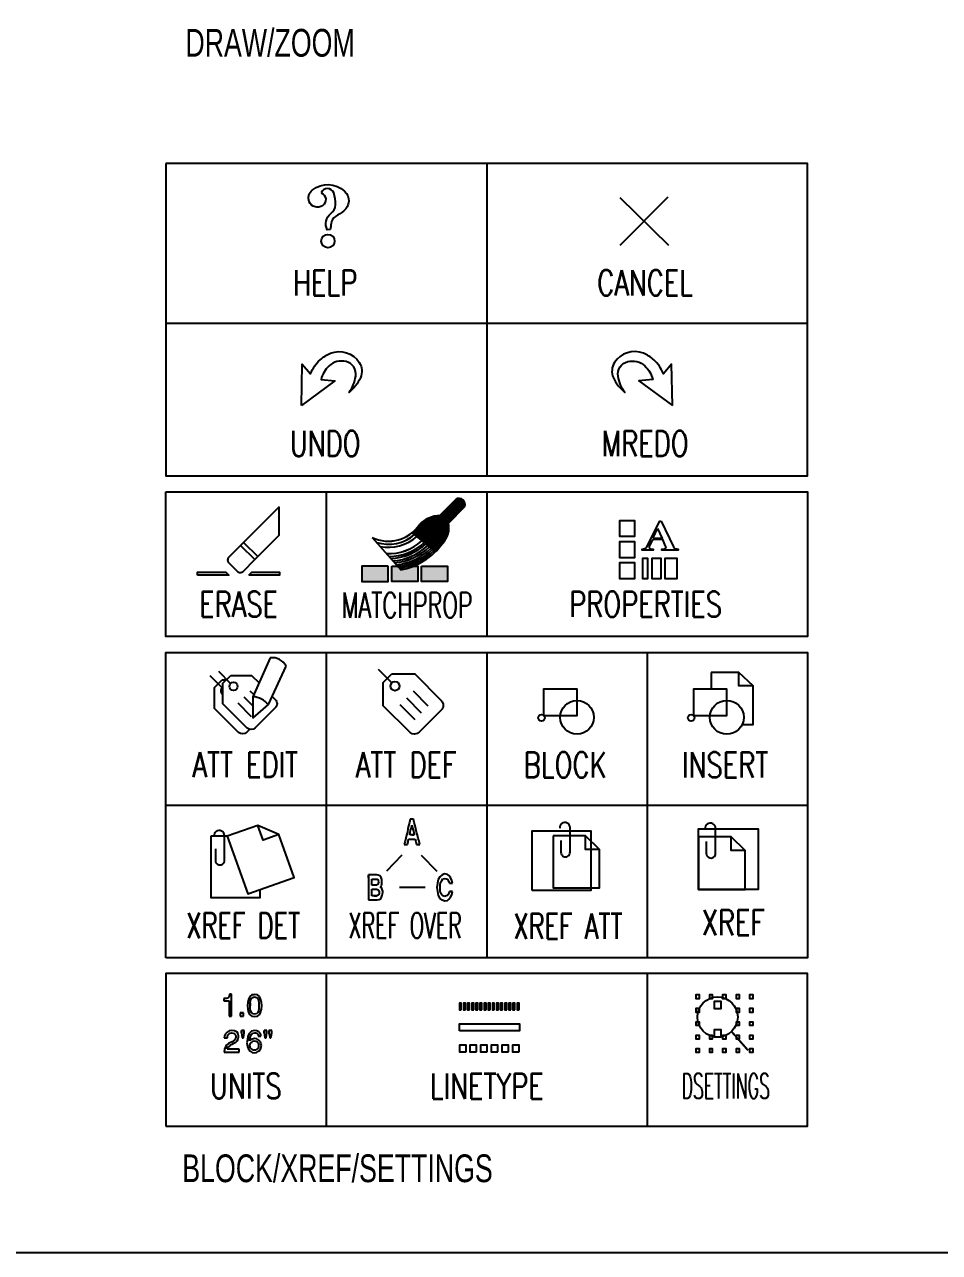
# Model space of a CAD drawing. Header units: inches. Extents: x -0.4 to 10.7, y -10.6 to 1.5.
# Drawn here: x 2.188 to 4.48, y -10.606 to -7.531 of the extents above; entities that cross this region are included whole.
import ezdxf
from ezdxf.enums import TextEntityAlignment as Align

# ---------------------------------------------------------------- set-up
doc = ezdxf.new("R2010")
doc.units = ezdxf.units.IN
doc.header["$MEASUREMENT"] = 0
doc.linetypes.add('DASHED', pattern=[0.75, 0.5, -0.25])
for name, color, linetype in [('BORDERS', 252, 'CONTINUOUS'), ('ICONS', 7, 'CONTINUOUS'), ('Text English', 7, 'CONTINUOUS')]:
    doc.layers.add(name, color=color, linetype=linetype)
doc.styles.add('Roman Simplex', font='simplex.shx', dxfattribs={"width": 0.75, "height": 0.0625})
doc.styles.add('ROMANS', font='simplex.shx', dxfattribs={"width": 0.75, "height": 0.0634})
doc.styles.add('SANSSERIFBOLD', font='sanss___.ttf', dxfattribs={"width": 0.69, "height": 0.056883})

# ---------------------------------------------------------------- blocks, each defined once
blk = doc.blocks.new('MATCHPROP')
at = {"layer": 'ICONS'}
h = blk.add_hatch(dxfattribs=at)
h.set_pattern_fill('ANSI31', color=2, scale=0.03125, style=0)
h.set_pattern_definition([(45, (-0.2098066, 0.0040307), (-0.0027621359, 0.0027621359), [])])
h.paths.add_polyline_path([(7.8707, 1.6812), (7.9284, 1.6339, 0.253299), (7.9434, 1.685), (7.9834, 1.7255, 0.762122), (7.9618, 1.7439), (7.9218, 1.7034, 0.19947)])
h = blk.add_hatch(dxfattribs=at)
h.set_pattern_fill('ANSI31', color=1, scale=0.03125, angle=90, style=0)
h.set_pattern_definition([(135, (-0.2098066, 0.0040307), (-0.0027621359, -0.0027621359), [])])
h.paths.add_polyline_path([(7.9104, 1.6131, 0.040471), (7.9284, 1.6339), (7.8707, 1.6812, -0.073661), (7.8522, 1.6608)])
at = {"layer": 'ICONS', "color": 7}
for p, q in [((7.9218, 1.7034), (7.9618, 1.7439)), ((7.9434, 1.685), (7.9834, 1.7255))]:
    blk.add_line(p, q, dxfattribs=at)
at = {"layer": 'ICONS', "color": 8}
for p, q in [((7.8707, 1.6812), (7.9284, 1.6339)), ((7.7521, 1.6487), (7.8235, 1.5672)), ((7.8522, 1.6608), (7.9104, 1.6131))]:
    blk.add_line(p, q, dxfattribs=at)
at = {"layer": 'ICONS', "color": 1}
blk.add_lwpolyline([(7.7919, 1.5767), (7.7266, 1.5767), (7.7266, 1.5383), (7.7919, 1.5383), (7.7919, 1.5767), (7.7919, 1.5767)], dxfattribs=at)
at = {"layer": 'ICONS', "color": 2}
blk.add_lwpolyline([(7.8012, 1.5767), (7.8665, 1.5767), (7.8665, 1.5383), (7.8012, 1.5383), (7.8012, 1.5767), (7.8012, 1.5767)], dxfattribs=at)
at = {"layer": 'ICONS', "color": 4}
blk.add_lwpolyline([(7.8758, 1.5767), (7.941, 1.5767), (7.941, 1.5383), (7.8758, 1.5383), (7.8758, 1.5767), (7.8758, 1.5767)], dxfattribs=at)
at = {"layer": 'ICONS', "color": 7}
for centre, radius, start, end in [((7.9701, 1.7317), 0.0147, 334.9096, 124.1569), ((7.923, 1.6308), 0.0726, 90.9624, 136.0854), ((7.8887, 1.6733), 0.0559, 315.2058, 12.0617)]:
    blk.add_arc(centre, radius, start, end, dxfattribs=at)
at = {"layer": 'ICONS', "color": 8}
for centre, radius, start, end in [((7.7927, 1.7334), 0.0939, 244.4151, 326.2057), ((7.7927, 1.7334), 0.1015, 253.0494, 310.2236), ((7.7927, 1.7334), 0.1092, 259.039, 310.9675), ((7.7927, 1.7334), 0.1252, 267.658, 312.2205), ((7.7927, 1.7334), 0.1325, 270.5974, 312.6926), ((7.7927, 1.7334), 0.1375, 272.3547, 312.9847), ((7.791, 1.7341), 0.17, 281.0035, 323.8894), ((7.7927, 1.7334), 0.1439, 274.3726, 313.3289), ((7.7927, 1.7334), 0.1493, 275.9208, 313.599), ((7.7927, 1.7334), 0.155, 277.3902, 313.8601), ((7.7927, 1.7334), 0.1595, 278.4667, 314.0541), ((7.7927, 1.7334), 0.1642, 279.5211, 314.2464)]:
    blk.add_arc(centre, radius, start, end, dxfattribs=at)
at = {"layer": 'ICONS', "color": 1}
blk.add_solid([(7.7266, 1.5383), (7.7266, 1.5767), (7.7919, 1.5383), (7.7919, 1.5767)], dxfattribs=at)
at = {"layer": 'ICONS', "color": 2}
blk.add_solid([(7.8012, 1.5767), (7.8012, 1.5383), (7.8665, 1.5767), (7.8665, 1.5383)], dxfattribs=at)
at = {"layer": 'ICONS', "color": 4}
blk.add_solid([(7.8758, 1.5767), (7.8758, 1.5383), (7.941, 1.5767), (7.941, 1.5383)], dxfattribs=at)
blk = doc.blocks.new('XREF')
at = {"layer": 'ICONS', "color": 9}
blk.add_lwpolyline([(3.518, 3.526), (3.518, 3.7503), (3.739, 3.7503), (3.739, 3.526), (3.518, 3.526)], dxfattribs=at)
at = {"layer": 'ICONS'}
blk.add_lwpolyline([(3.5467, 3.7039), (3.5467, 3.6597, 1.032778), (3.581, 3.6608), (3.581, 3.7525, 1.058186), (3.5419, 3.7503, -2.787445)], format="xyb", dxfattribs=at)
at = {"layer": 'ICONS', "color": 1}
for points in [[(3.518, 3.7216), (3.518, 3.526), (3.6915, 3.526), (3.6915, 3.6707), (3.6385, 3.6707), (3.6385, 3.7216), (3.518, 3.7216)], [(3.6915, 3.6707), (3.6385, 3.7216)]]:
    blk.add_lwpolyline(points, dxfattribs=at)

msp = doc.modelspace()

# ---------------------------------------------------------------- hatches: boundary and pattern name
at = {"layer": 'ICONS'}
h = msp.add_hatch(dxfattribs=at)
h.set_pattern_fill('ANSI31', color=2, scale=0.03125, style=0)
h.set_pattern_definition([(45, (-4.9029275, -10.4601072), (-0.0027621359, 0.0027621359), [])])
h.paths.add_polyline_path([(3.1775, -8.783), (3.2352, -8.8302, 0.253299), (3.2502, -8.7792), (3.2903, -8.7386, 0.762122), (3.2687, -8.7202), (3.2286, -8.7607, 0.19947)])
h = msp.add_hatch(dxfattribs=at)
h.set_pattern_fill('ANSI31', color=1, scale=0.03125, angle=90, style=0)
h.set_pattern_definition([(135, (-4.9029275, -10.4601072), (-0.0027621359, -0.0027621359), [])])
h.paths.add_polyline_path([(3.2173, -8.851, 0.040471), (3.2352, -8.8302), (3.1775, -8.783, -0.073661), (3.1591, -8.8034)])

# ---------------------------------------------------------------- linework, layer by layer
at = {"layer": 'BORDERS'}
for p, q in [((3.3459, -7.8789), (3.3459, -8.6612)), ((2.5417, -9.0635), (2.5417, -8.7012)), ((2.9438, -8.7012), (2.9438, -9.0635)), ((3.3459, -8.7012), (3.3459, -9.0635)), ((2.9438, -9.1035), (2.9438, -9.868)), ((3.3459, -9.1035), (3.3459, -9.868)), ((3.748, -9.1035), (3.748, -9.868)), ((2.9438, -9.908), (2.9438, -10.2903)), ((3.748, -9.908), (3.748, -10.2903))]:
    msp.add_line(p, q, dxfattribs=at)
at = {"layer": 'BORDERS', "color": 252}
msp.add_lwpolyline([(10.6824, -10.486), (10.6824, 1.3368, 0.414214), (10.562, 1.4572), (-0.2522, 1.4572, 0.414214), (-0.3726, 1.3368), (-0.3726, -10.486, 0.414214), (-0.2522, -10.6064), (10.562, -10.6064, 0.414214)], format="xyb", close=True, dxfattribs=at)
at = {"layer": 'BORDERS'}
for points in [[(2.5417, -7.8789), (2.5417, -8.6612), (4.15, -8.6612), (4.15, -7.8789)], [(2.5417, -8.7012), (4.15, -8.7012), (4.15, -9.0635), (2.5417, -9.0635)], [(2.5417, -9.868), (2.5417, -9.1035), (4.15, -9.1035), (4.15, -9.868)], [(2.5417, -10.2903), (4.15, -10.2903), (4.15, -9.908), (2.5417, -9.908)]]:
    msp.add_lwpolyline(points, close=True, dxfattribs=at)
for points in [[(2.5417, -8.2782), (4.15, -8.2782)], [(2.5417, -9.4858), (4.15, -9.4858)]]:
    msp.add_lwpolyline(points, dxfattribs=at)
at = {"layer": 'ICONS', "color": 7}
for p, q in [((3.2286, -8.7607), (3.2687, -8.7202)), ((3.2502, -8.7792), (3.2903, -8.7386))]:
    msp.add_line(p, q, dxfattribs=at)
at = {"layer": 'ICONS', "color": 8}
for p, q in [((3.1775, -8.783), (3.2352, -8.8302)), ((3.059, -8.8154), (3.1304, -8.8969)), ((3.1591, -8.8034), (3.2173, -8.851))]:
    msp.add_line(p, q, dxfattribs=at)
at = {"layer": 'ICONS', "color": 2}
for p, q in [((2.7293, -8.8355), (2.7647, -8.8709)), ((2.7369, -8.8278), (2.7724, -8.8633)), ((2.8036, -9.1171), (2.7601, -9.2143)), ((2.7991, -9.2342), (2.8433, -9.1377)), ((2.7601, -9.2143), (2.7601, -9.2681)), ((2.7601, -9.2681), (2.7991, -9.2342))]:
    msp.add_line(p, q, dxfattribs=at)
at = {"layer": 'ICONS'}
for p, q in [((3.1524, -9.5294, -0.0441), (3.1504, -9.5374, -0.0441)), ((3.1544, -9.5214, -0.0441), (3.1524, -9.5294, -0.0441)), ((3.1584, -9.5214, -0.0441), (3.1544, -9.5214, -0.0441)), ((3.1624, -9.5214, -0.0441), (3.1584, -9.5214, -0.0441)), ((3.1644, -9.5294, -0.0441), (3.1624, -9.5214, -0.0441)), ((3.1664, -9.5374, -0.0441), (3.1644, -9.5294, -0.0441)), ((3.1454, -9.5614, -0.0441), (3.1434, -9.5684, -0.0441)), ((3.1474, -9.5534, -0.0441), (3.1454, -9.5614, -0.0441)), ((3.1484, -9.5454, -0.0441), (3.1474, -9.5534, -0.0441)), ((3.1504, -9.5374, -0.0441), (3.1484, -9.5454, -0.0441)), ((3.1534, -9.5604, -0.0441), (3.1544, -9.5544, -0.0441)), ((3.1584, -9.5604, -0.0441), (3.1534, -9.5604, -0.0441)), ((3.1544, -9.5544, -0.0441), (3.1554, -9.5484, -0.0441)), ((3.1554, -9.5484, -0.0441), (3.1574, -9.5424, -0.0441)), ((3.1574, -9.5424, -0.0441), (3.1584, -9.5364, -0.0441)), ((3.1584, -9.5364, -0.0441), (3.1604, -9.5424, -0.0441)), ((3.1584, -9.5604, -0.0441), (3.1644, -9.5604, -0.0441)), ((3.1644, -9.5604, -0.0441), (3.1584, -9.5604, -0.0441)), ((3.1604, -9.5424, -0.0441), (3.1614, -9.5484, -0.0441)), ((3.1614, -9.5484, -0.0441), (3.1634, -9.5544, -0.0441)), ((3.1634, -9.5544, -0.0441), (3.1644, -9.5604, -0.0441)), ((3.1684, -9.5454, -0.0441), (3.1664, -9.5374, -0.0441)), ((3.1704, -9.5534, -0.0441), (3.1684, -9.5454, -0.0441)), ((3.1724, -9.5614, -0.0441), (3.1704, -9.5534, -0.0441)), ((3.1744, -9.5694, -0.0441), (3.1724, -9.5614, -0.0441)), ((3.1414, -9.5764, -0.0441), (3.1394, -9.5844, -0.0441)), ((3.1394, -9.5844, -0.0441), (3.1434, -9.5844, -0.0441)), ((3.1434, -9.5684, -0.0441), (3.1414, -9.5764, -0.0441)), ((3.1434, -9.5844, -0.0441), (3.1474, -9.5844, -0.0441)), ((3.1474, -9.5844, -0.0441), (3.1494, -9.5774, -0.0441)), ((3.1494, -9.5774, -0.0441), (3.1504, -9.5714, -0.0441)), ((3.1504, -9.5714, -0.0441), (3.1544, -9.5714, -0.0441)), ((3.1544, -9.5714, -0.0441), (3.1584, -9.5714, -0.0441)), ((3.1584, -9.5714, -0.0441), (3.1624, -9.5714, -0.0441)), ((3.1624, -9.5714, -0.0441), (3.1664, -9.5714, -0.0441)), ((3.1664, -9.5714, -0.0441), (3.1684, -9.5774, -0.0441)), ((3.1684, -9.5774, -0.0441), (3.1704, -9.5844, -0.0441)), ((3.1704, -9.5844, -0.0441), (3.1744, -9.5844, -0.0441)), ((3.1764, -9.5764, -0.0441), (3.1744, -9.5694, -0.0441)), ((3.1744, -9.5844, -0.0441), (3.1784, -9.5844, -0.0441)), ((3.1784, -9.5844, -0.0441), (3.1764, -9.5764, -0.0441)), ((3.0494, -9.6684, -0.0441), (3.0494, -9.6604, -0.0441)), ((3.0494, -9.6604, -0.0441), (3.0494, -9.6684, -0.0441)), ((3.0554, -9.6604, -0.0441), (3.0494, -9.6604, -0.0441)), ((3.0494, -9.6684, -0.0441), (3.0494, -9.6764, -0.0441)), ((3.0494, -9.6764, -0.0441), (3.0494, -9.6844, -0.0441)), ((3.0494, -9.6844, -0.0441), (3.0494, -9.6924, -0.0441)), ((3.0604, -9.6604, -0.0441), (3.0554, -9.6604, -0.0441)), ((3.0584, -9.6714, -0.0441), (3.0644, -9.6714, -0.0441)), ((3.0584, -9.6784, -0.0441), (3.0584, -9.6714, -0.0441)), ((3.0584, -9.6864, -0.0441), (3.0584, -9.6784, -0.0441)), ((3.0644, -9.6864, -0.0441), (3.0584, -9.6864, -0.0441)), ((3.0654, -9.6604, -0.0441), (3.0604, -9.6604, -0.0441)), ((3.0644, -9.6714, -0.0441), (3.0704, -9.6714, -0.0441)), ((3.0704, -9.6864, -0.0441), (3.0644, -9.6864, -0.0441)), ((3.0704, -9.6604, -0.0441), (3.0654, -9.6604, -0.0441)), ((3.0744, -9.6614, -0.0441), (3.0704, -9.6604, -0.0441)), ((3.0704, -9.6714, -0.0441), (3.0714, -9.6714, -0.0441)), ((3.0714, -9.6854, -0.0441), (3.0704, -9.6864, -0.0441)), ((3.0714, -9.6714, -0.0441), (3.0734, -9.6724, -0.0441)), ((3.0734, -9.6844, -0.0441), (3.0714, -9.6854, -0.0441)), ((3.0734, -9.6724, -0.0441), (3.0744, -9.6744, -0.0441)), ((3.0744, -9.6834, -0.0441), (3.0734, -9.6844, -0.0441)), ((3.0784, -9.6634, -0.0441), (3.0744, -9.6614, -0.0441)), ((3.0744, -9.6744, -0.0441), (3.0744, -9.6764, -0.0441)), ((3.0744, -9.6764, -0.0441), (3.0754, -9.6784, -0.0441)), ((3.0754, -9.6784, -0.0441), (3.0744, -9.6814, -0.0441)), ((3.0744, -9.6814, -0.0441), (3.0744, -9.6834, -0.0441)), ((3.0814, -9.6674, -0.0441), (3.0784, -9.6634, -0.0441)), ((3.0834, -9.6724, -0.0441), (3.0814, -9.6674, -0.0441)), ((3.0814, -9.6894, -0.0441), (3.0824, -9.6864, -0.0441)), ((3.0824, -9.6864, -0.0441), (3.0834, -9.6844, -0.0441)), ((3.0834, -9.6784, -0.0441), (3.0834, -9.6724, -0.0441)), ((3.0834, -9.6814, -0.0441), (3.0834, -9.6784, -0.0441)), ((3.0834, -9.6844, -0.0441), (3.0834, -9.6814, -0.0441)), ((3.2224, -9.6814, -0.0441), (3.2214, -9.6924, -0.0441)), ((3.2244, -9.6724, -0.0441), (3.2224, -9.6814, -0.0441)), ((3.2284, -9.6654, -0.0441), (3.2244, -9.6724, -0.0441)), ((3.2344, -9.6604, -0.0441), (3.2284, -9.6654, -0.0441)), ((3.2294, -9.6854, -0.0441), (3.2304, -9.6794, -0.0441)), ((3.2294, -9.6924, -0.0441), (3.2294, -9.6854, -0.0441)), ((3.2304, -9.6794, -0.0441), (3.2334, -9.6744, -0.0441)), ((3.2334, -9.6744, -0.0441), (3.2364, -9.6704, -0.0441)), ((3.2414, -9.6584, -0.0441), (3.2344, -9.6604, -0.0441)), ((3.2364, -9.6704, -0.0441), (3.2414, -9.6694, -0.0441)), ((3.2474, -9.6594, -0.0441), (3.2414, -9.6584, -0.0441)), ((3.2414, -9.6694, -0.0441), (3.2444, -9.6704, -0.0441)), ((3.2444, -9.6704, -0.0441), (3.2474, -9.6714, -0.0441)), ((3.2514, -9.6624, -0.0441), (3.2474, -9.6594, -0.0441)), ((3.2474, -9.6714, -0.0441), (3.2494, -9.6744, -0.0441)), ((3.2494, -9.6744, -0.0441), (3.2514, -9.6774, -0.0441)), ((3.2554, -9.6674, -0.0441), (3.2514, -9.6624, -0.0441)), ((3.2514, -9.6774, -0.0441), (3.2524, -9.6814, -0.0441)), ((3.2524, -9.6814, -0.0441), (3.2564, -9.6814, -0.0441)), ((3.2584, -9.6744, -0.0441), (3.2554, -9.6674, -0.0441)), ((3.2564, -9.6814, -0.0441), (3.2604, -9.6814, -0.0441)), ((3.2604, -9.6814, -0.0441), (3.2584, -9.6744, -0.0441)), ((3.0494, -9.6924, -0.0441), (3.0494, -9.6994, -0.0441)), ((3.0494, -9.6994, -0.0441), (3.0494, -9.7074, -0.0441)), ((3.0494, -9.7074, -0.0441), (3.0494, -9.7154, -0.0441)), ((3.0494, -9.7154, -0.0441), (3.0494, -9.7234, -0.0441)), ((3.0584, -9.7044, -0.0441), (3.0584, -9.6964, -0.0441)), ((3.0584, -9.6964, -0.0441), (3.0644, -9.6964, -0.0441)), ((3.0584, -9.7134, -0.0441), (3.0584, -9.7044, -0.0441)), ((3.0644, -9.7134, -0.0441), (3.0584, -9.7134, -0.0441)), ((3.0644, -9.6964, -0.0441), (3.0714, -9.6964, -0.0441)), ((3.0644, -9.7134, -0.0441), (3.0714, -9.7134, -0.0441)), ((3.0714, -9.7134, -0.0441), (3.0644, -9.7134, -0.0441)), ((3.0714, -9.6964, -0.0441), (3.0724, -9.6974, -0.0441)), ((3.0724, -9.7124, -0.0441), (3.0714, -9.7134, -0.0441)), ((3.0724, -9.6974, -0.0441), (3.0744, -9.6984, -0.0441)), ((3.0744, -9.7114, -0.0441), (3.0724, -9.7124, -0.0441)), ((3.0744, -9.6984, -0.0441), (3.0754, -9.7004, -0.0441)), ((3.0754, -9.7094, -0.0441), (3.0744, -9.7114, -0.0441)), ((3.0754, -9.7004, -0.0441), (3.0764, -9.7024, -0.0441)), ((3.0764, -9.7074, -0.0441), (3.0754, -9.7094, -0.0441)), ((3.0764, -9.7024, -0.0441), (3.0764, -9.7044, -0.0441)), ((3.0764, -9.7044, -0.0441), (3.0764, -9.7074, -0.0441)), ((3.0794, -9.6904, -0.0441), (3.0814, -9.6894, -0.0441)), ((3.0814, -9.6924, -0.0441), (3.0794, -9.6904, -0.0441)), ((3.0804, -9.7204, -0.0441), (3.0824, -9.7164, -0.0441)), ((3.0834, -9.6944, -0.0441), (3.0814, -9.6924, -0.0441)), ((3.0824, -9.7164, -0.0441), (3.0844, -9.7114, -0.0441)), ((3.0844, -9.6974, -0.0441), (3.0834, -9.6944, -0.0441)), ((3.0854, -9.7014, -0.0441), (3.0844, -9.6974, -0.0441)), ((3.0844, -9.7114, -0.0441), (3.0854, -9.7044, -0.0441)), ((3.0854, -9.7044, -0.0441), (3.0854, -9.7014, -0.0441)), ((3.2214, -9.6924, -0.0441), (3.2224, -9.7024, -0.0441)), ((3.2224, -9.7024, -0.0441), (3.2244, -9.7124, -0.0441)), ((3.2244, -9.7124, -0.0441), (3.2284, -9.7194, -0.0441)), ((3.2294, -9.6994, -0.0441), (3.2294, -9.6924, -0.0441)), ((3.2304, -9.7054, -0.0441), (3.2294, -9.6994, -0.0441)), ((3.2334, -9.7104, -0.0441), (3.2304, -9.7054, -0.0441)), ((3.2364, -9.7134, -0.0441), (3.2334, -9.7104, -0.0441)), ((3.2414, -9.7144, -0.0441), (3.2364, -9.7134, -0.0441)), ((3.2444, -9.7134, -0.0441), (3.2414, -9.7144, -0.0441)), ((3.2474, -9.7124, -0.0441), (3.2444, -9.7134, -0.0441)), ((3.2494, -9.7094, -0.0441), (3.2474, -9.7124, -0.0441)), ((3.2514, -9.7064, -0.0441), (3.2494, -9.7094, -0.0441)), ((3.2524, -9.7024, -0.0441), (3.2514, -9.7064, -0.0441)), ((3.2514, -9.7214, -0.0441), (3.2554, -9.7164, -0.0441)), ((3.2564, -9.7024, -0.0441), (3.2524, -9.7024, -0.0441)), ((3.2554, -9.7164, -0.0441), (3.2584, -9.7104, -0.0441)), ((3.2564, -9.7024, -0.0441), (3.2604, -9.7024, -0.0441)), ((3.2604, -9.7024, -0.0441), (3.2564, -9.7024, -0.0441)), ((3.2584, -9.7104, -0.0441), (3.2604, -9.7024, -0.0441)), ((3.0494, -9.7234, -0.0441), (3.0554, -9.7234, -0.0441)), ((3.0554, -9.7234, -0.0441), (3.0604, -9.7234, -0.0441)), ((3.0604, -9.7234, -0.0441), (3.0664, -9.7234, -0.0441)), ((3.0664, -9.7234, -0.0441), (3.0714, -9.7234, -0.0441)), ((3.0714, -9.7234, -0.0441), (3.0764, -9.7224, -0.0441)), ((3.0764, -9.7224, -0.0441), (3.0804, -9.7204, -0.0441)), ((3.2284, -9.7194, -0.0441), (3.2344, -9.7234, -0.0441)), ((3.2344, -9.7234, -0.0441), (3.2414, -9.7254, -0.0441)), ((3.2414, -9.7254, -0.0441), (3.2474, -9.7244, -0.0441)), ((3.2474, -9.7244, -0.0441), (3.2514, -9.7214, -0.0441)), ((2.7004, -9.9644, -0.0441), (2.6994, -9.9674, -0.0441)), ((2.7014, -9.9594, -0.0441), (2.7004, -9.9644, -0.0441)), ((2.7064, -9.9594, -0.0441), (2.7014, -9.9594, -0.0441)), ((2.7064, -9.9664, -0.0441), (2.7064, -9.9594, -0.0441)), ((2.7524, -9.9654, -0.0441), (2.7494, -9.9724, -0.0441)), ((2.7574, -9.9614, -0.0441), (2.7524, -9.9654, -0.0441)), ((2.7574, -9.9614, -0.0441), (2.7644, -9.9604, -0.0441)), ((2.7644, -9.9604, -0.0441), (2.7574, -9.9614, -0.0441)), ((2.7714, -9.9614, -0.0441), (2.7644, -9.9604, -0.0441)), ((2.7764, -9.9654, -0.0441), (2.7714, -9.9614, -0.0441)), ((2.7794, -9.9714, -0.0441), (2.7764, -9.9654, -0.0441)), ((2.6934, -9.9704, -0.0441), (2.6874, -9.9704, -0.0441)), ((2.6874, -9.9704, -0.0441), (2.6874, -9.9764, -0.0441)), ((2.6874, -9.9764, -0.0441), (2.6934, -9.9764, -0.0441)), ((2.6964, -9.9694, -0.0441), (2.6934, -9.9704, -0.0441)), ((2.6934, -9.9764, -0.0441), (2.7004, -9.9764, -0.0441)), ((2.6994, -9.9674, -0.0441), (2.6964, -9.9694, -0.0441)), ((2.7004, -9.9764, -0.0441), (2.7004, -9.9854, -0.0441)), ((2.7004, -9.9854, -0.0441), (2.7004, -9.9954, -0.0441)), ((2.7004, -9.9954, -0.0441), (2.7004, -10.0044, -0.0441)), ((2.7064, -9.9734, -0.0441), (2.7064, -9.9664, -0.0441)), ((2.7064, -9.9804, -0.0441), (2.7064, -9.9734, -0.0441)), ((2.7064, -9.9874, -0.0441), (2.7064, -9.9804, -0.0441)), ((2.7064, -9.9934, -0.0441), (2.7064, -9.9874, -0.0441)), ((2.7064, -10.0004, -0.0441), (2.7064, -9.9934, -0.0441)), ((2.7474, -9.9794, -0.0441), (2.7464, -9.9884, -0.0441)), ((2.7464, -9.9884, -0.0441), (2.7474, -9.9974, -0.0441)), ((2.7494, -9.9724, -0.0441), (2.7474, -9.9794, -0.0441)), ((2.7534, -9.9814, -0.0441), (2.7544, -9.9754, -0.0441)), ((2.7534, -9.9814, -0.0441), (2.7534, -9.9884, -0.0441)), ((2.7534, -9.9884, -0.0441), (2.7534, -9.9814, -0.0441)), ((2.7534, -9.9954, -0.0441), (2.7534, -9.9884, -0.0441)), ((2.7544, -10.0014, -0.0441), (2.7534, -9.9954, -0.0441)), ((2.7544, -9.9754, -0.0441), (2.7564, -9.9704, -0.0441)), ((2.7564, -9.9704, -0.0441), (2.7594, -9.9674, -0.0441)), ((2.7594, -9.9674, -0.0441), (2.7644, -9.9664, -0.0441)), ((2.7644, -9.9664, -0.0441), (2.7694, -9.9674, -0.0441)), ((2.7694, -9.9674, -0.0441), (2.7724, -9.9704, -0.0441)), ((2.7724, -9.9704, -0.0441), (2.7744, -9.9754, -0.0441)), ((2.7744, -9.9754, -0.0441), (2.7754, -9.9814, -0.0441)), ((2.7754, -9.9954, -0.0441), (2.7744, -10.0014, -0.0441)), ((2.7754, -9.9814, -0.0441), (2.7754, -9.9884, -0.0441)), ((2.7754, -9.9884, -0.0441), (2.7754, -9.9954, -0.0441)), ((2.7814, -9.9794, -0.0441), (2.7794, -9.9714, -0.0441)), ((2.7824, -9.9884, -0.0441), (2.7814, -9.9794, -0.0441)), ((2.7814, -9.9974, -0.0441), (2.7824, -9.9884, -0.0441)), ((2.7004, -10.0044, -0.0441), (2.7004, -10.0144, -0.0441)), ((2.7064, -10.0144, -0.0441), (2.7004, -10.0144, -0.0441)), ((2.7004, -10.0144, -0.0441), (2.7064, -10.0144, -0.0441)), ((2.7064, -10.0074, -0.0441), (2.7064, -10.0004, -0.0441)), ((2.7064, -10.0144, -0.0441), (2.7064, -10.0074, -0.0441)), ((2.7284, -10.0064, -0.0441), (2.7364, -10.0064, -0.0441)), ((2.7364, -10.0064, -0.0441), (2.7284, -10.0064, -0.0441)), ((2.7284, -10.0064, -0.0441), (2.7284, -10.0144, -0.0441)), ((2.7284, -10.0144, -0.0441), (2.7364, -10.0144, -0.0441)), ((2.7364, -10.0144, -0.0441), (2.7364, -10.0064, -0.0441)), ((2.7474, -9.9974, -0.0441), (2.7494, -10.0054, -0.0441)), ((2.7494, -10.0054, -0.0441), (2.7524, -10.0114, -0.0441)), ((2.7524, -10.0114, -0.0441), (2.7574, -10.0144, -0.0441)), ((2.7564, -10.0054, -0.0441), (2.7544, -10.0014, -0.0441)), ((2.7594, -10.0084, -0.0441), (2.7564, -10.0054, -0.0441)), ((2.7574, -10.0144, -0.0441), (2.7644, -10.0154, -0.0441)), ((2.7644, -10.0094, -0.0441), (2.7594, -10.0084, -0.0441)), ((2.7694, -10.0084, -0.0441), (2.7644, -10.0094, -0.0441)), ((2.7644, -10.0154, -0.0441), (2.7714, -10.0144, -0.0441)), ((2.7724, -10.0054, -0.0441), (2.7694, -10.0084, -0.0441)), ((2.7714, -10.0144, -0.0441), (2.7764, -10.0114, -0.0441)), ((2.7744, -10.0014, -0.0441), (2.7724, -10.0054, -0.0441)), ((2.7764, -10.0114, -0.0441), (2.7794, -10.0054, -0.0441)), ((2.7794, -10.0054, -0.0441), (2.7814, -9.9974, -0.0441)), ((2.6954, -10.0544, -0.0441), (2.6914, -10.0584, -0.0441)), ((2.7004, -10.0514, -0.0441), (2.6954, -10.0544, -0.0441)), ((2.7064, -10.0504, -0.0441), (2.7004, -10.0514, -0.0441)), ((2.7004, -10.0584, -0.0441), (2.7034, -10.0574, -0.0441)), ((2.7034, -10.0574, -0.0441), (2.7064, -10.0564, -0.0441)), ((2.7144, -10.0514, -0.0441), (2.7064, -10.0504, -0.0441)), ((2.7064, -10.0564, -0.0441), (2.7114, -10.0574, -0.0441)), ((2.7114, -10.0574, -0.0441), (2.7144, -10.0584, -0.0441)), ((2.7204, -10.0544, -0.0441), (2.7144, -10.0514, -0.0441)), ((2.7234, -10.0584, -0.0441), (2.7204, -10.0544, -0.0441)), ((2.7314, -10.0564, -0.0441), (2.7314, -10.0504, -0.0441)), ((2.7314, -10.0504, -0.0441), (2.7314, -10.0564, -0.0441)), ((2.7384, -10.0504, -0.0441), (2.7314, -10.0504, -0.0441)), ((2.7314, -10.0564, -0.0441), (2.7324, -10.0624, -0.0441)), ((2.7374, -10.0624, -0.0441), (2.7384, -10.0564, -0.0441)), ((2.7384, -10.0564, -0.0441), (2.7384, -10.0504, -0.0441)), ((2.7514, -10.0574, -0.0441), (2.7474, -10.0644, -0.0441)), ((2.7564, -10.0524, -0.0441), (2.7514, -10.0574, -0.0441)), ((2.7644, -10.0504, -0.0441), (2.7564, -10.0524, -0.0441)), ((2.7564, -10.0604, -0.0441), (2.7594, -10.0574, -0.0441)), ((2.7594, -10.0574, -0.0441), (2.7644, -10.0564, -0.0441)), ((2.7704, -10.0514, -0.0441), (2.7644, -10.0504, -0.0441)), ((2.7644, -10.0564, -0.0441), (2.7674, -10.0564, -0.0441)), ((2.7674, -10.0564, -0.0441), (2.7704, -10.0574, -0.0441)), ((2.7754, -10.0534, -0.0441), (2.7704, -10.0514, -0.0441)), ((2.7704, -10.0574, -0.0441), (2.7724, -10.0594, -0.0441)), ((2.7784, -10.0574, -0.0441), (2.7754, -10.0534, -0.0441)), ((2.7804, -10.0604, -0.0441), (2.7784, -10.0574, -0.0441)), ((2.7884, -10.0564, -0.0441), (2.7884, -10.0504, -0.0441)), ((2.7884, -10.0504, -0.0441), (2.7884, -10.0564, -0.0441)), ((2.7954, -10.0504, -0.0441), (2.7884, -10.0504, -0.0441)), ((2.7884, -10.0564, -0.0441), (2.7894, -10.0624, -0.0441)), ((2.7944, -10.0624, -0.0441), (2.7954, -10.0564, -0.0441)), ((2.7954, -10.0564, -0.0441), (2.7954, -10.0504, -0.0441)), ((2.8004, -10.0504, -0.0441), (2.8004, -10.0564, -0.0441)), ((2.8074, -10.0504, -0.0441), (2.8004, -10.0504, -0.0441)), ((2.8004, -10.0564, -0.0441), (2.8014, -10.0624, -0.0441)), ((2.8064, -10.0624, -0.0441), (2.8074, -10.0564, -0.0441)), ((2.8074, -10.0564, -0.0441), (2.8074, -10.0504, -0.0441)), ((2.6894, -10.0634, -0.0441), (2.6884, -10.0684, -0.0441)), ((2.6884, -10.0684, -0.0441), (2.6964, -10.0684, -0.0441)), ((2.6914, -10.0584, -0.0441), (2.6894, -10.0634, -0.0441)), ((2.6944, -10.0874, -0.0441), (2.6914, -10.0914, -0.0441)), ((2.6994, -10.0834, -0.0441), (2.6944, -10.0874, -0.0441)), ((2.6964, -10.0644, -0.0441), (2.6984, -10.0614, -0.0441)), ((2.6964, -10.0684, -0.0441), (2.6964, -10.0644, -0.0441)), ((2.6984, -10.0614, -0.0441), (2.7004, -10.0584, -0.0441)), ((2.7044, -10.0804, -0.0441), (2.6994, -10.0834, -0.0441)), ((2.7014, -10.0894, -0.0441), (2.7044, -10.0864, -0.0441)), ((2.7084, -10.0784, -0.0441), (2.7044, -10.0804, -0.0441)), ((2.7044, -10.0864, -0.0441), (2.7084, -10.0844, -0.0441)), ((2.7114, -10.0764, -0.0441), (2.7084, -10.0784, -0.0441)), ((2.7084, -10.0844, -0.0441), (2.7124, -10.0824, -0.0441)), ((2.7144, -10.0744, -0.0441), (2.7114, -10.0764, -0.0441)), ((2.7124, -10.0824, -0.0441), (2.7174, -10.0794, -0.0441)), ((2.7144, -10.0584, -0.0441), (2.7164, -10.0614, -0.0441)), ((2.7164, -10.0714, -0.0441), (2.7144, -10.0744, -0.0441)), ((2.7164, -10.0614, -0.0441), (2.7174, -10.0644, -0.0441)), ((2.7174, -10.0674, -0.0441), (2.7164, -10.0714, -0.0441)), ((2.7174, -10.0644, -0.0441), (2.7174, -10.0674, -0.0441)), ((2.7174, -10.0794, -0.0441), (2.7204, -10.0764, -0.0441)), ((2.7204, -10.0764, -0.0441), (2.7234, -10.0724, -0.0441)), ((2.7244, -10.0634, -0.0441), (2.7234, -10.0584, -0.0441)), ((2.7234, -10.0724, -0.0441), (2.7244, -10.0674, -0.0441)), ((2.7244, -10.0674, -0.0441), (2.7244, -10.0634, -0.0441)), ((2.7324, -10.0624, -0.0441), (2.7334, -10.0684, -0.0441)), ((2.7334, -10.0684, -0.0441), (2.7364, -10.0684, -0.0441)), ((2.7364, -10.0684, -0.0441), (2.7374, -10.0624, -0.0441)), ((2.7464, -10.0734, -0.0441), (2.7454, -10.0814, -0.0441)), ((2.7454, -10.0814, -0.0441), (2.7464, -10.0904, -0.0441)), ((2.7474, -10.0644, -0.0441), (2.7464, -10.0734, -0.0441)), ((2.7524, -10.0714, -0.0441), (2.7544, -10.0654, -0.0441)), ((2.7524, -10.0714, -0.0441), (2.7524, -10.0764, -0.0441)), ((2.7524, -10.0764, -0.0441), (2.7524, -10.0714, -0.0441)), ((2.7534, -10.0754, -0.0441), (2.7524, -10.0764, -0.0441)), ((2.7524, -10.0884, -0.0441), (2.7534, -10.0844, -0.0441)), ((2.7534, -10.0924, -0.0441), (2.7524, -10.0884, -0.0441)), ((2.7554, -10.0734, -0.0441), (2.7534, -10.0754, -0.0441)), ((2.7534, -10.0844, -0.0441), (2.7544, -10.0814, -0.0441)), ((2.7544, -10.0654, -0.0441), (2.7564, -10.0604, -0.0441)), ((2.7544, -10.0814, -0.0441), (2.7574, -10.0794, -0.0441)), ((2.7584, -10.0724, -0.0441), (2.7554, -10.0734, -0.0441)), ((2.7574, -10.0794, -0.0441), (2.7604, -10.0774, -0.0441)), ((2.7614, -10.0714, -0.0441), (2.7584, -10.0724, -0.0441)), ((2.7604, -10.0774, -0.0441), (2.7634, -10.0764, -0.0441)), ((2.7644, -10.0704, -0.0441), (2.7614, -10.0714, -0.0441)), ((2.7634, -10.0764, -0.0441), (2.7684, -10.0774, -0.0441)), ((2.7704, -10.0714, -0.0441), (2.7644, -10.0704, -0.0441)), ((2.7684, -10.0774, -0.0441), (2.7714, -10.0784, -0.0441)), ((2.7754, -10.0744, -0.0441), (2.7704, -10.0714, -0.0441)), ((2.7714, -10.0784, -0.0441), (2.7734, -10.0814, -0.0441)), ((2.7724, -10.0594, -0.0441), (2.7734, -10.0614, -0.0441)), ((2.7734, -10.0614, -0.0441), (2.7734, -10.0644, -0.0441)), ((2.7734, -10.0644, -0.0441), (2.7804, -10.0644, -0.0441)), ((2.7734, -10.0814, -0.0441), (2.7744, -10.0844, -0.0441)), ((2.7744, -10.0844, -0.0441), (2.7744, -10.0884, -0.0441)), ((2.7744, -10.0884, -0.0441), (2.7744, -10.0924, -0.0441)), ((2.7794, -10.0784, -0.0441), (2.7754, -10.0744, -0.0441)), ((2.7804, -10.0834, -0.0441), (2.7794, -10.0784, -0.0441)), ((2.7804, -10.0644, -0.0441), (2.7804, -10.0604, -0.0441)), ((2.7814, -10.0884, -0.0441), (2.7804, -10.0834, -0.0441)), ((2.7804, -10.0944, -0.0441), (2.7814, -10.0884, -0.0441)), ((2.7894, -10.0624, -0.0441), (2.7904, -10.0684, -0.0441)), ((2.7904, -10.0684, -0.0441), (2.7934, -10.0684, -0.0441)), ((2.7934, -10.0684, -0.0441), (2.7944, -10.0624, -0.0441)), ((2.8014, -10.0624, -0.0441), (2.8024, -10.0684, -0.0441)), ((2.8024, -10.0684, -0.0441), (2.8054, -10.0684, -0.0441)), ((2.8054, -10.0684, -0.0441), (2.8064, -10.0624, -0.0441)), ((2.6894, -10.0974, -0.0441), (2.6884, -10.1044, -0.0441)), ((2.6884, -10.1044, -0.0441), (2.6974, -10.1044, -0.0441)), ((2.6914, -10.0914, -0.0441), (2.6894, -10.0974, -0.0441)), ((2.6954, -10.0974, -0.0441), (2.6964, -10.0944, -0.0441)), ((2.7024, -10.0974, -0.0441), (2.6954, -10.0974, -0.0441)), ((2.6964, -10.0944, -0.0441), (2.6984, -10.0914, -0.0441)), ((2.6974, -10.1044, -0.0441), (2.7064, -10.1044, -0.0441)), ((2.6984, -10.0914, -0.0441), (2.7014, -10.0894, -0.0441)), ((2.7104, -10.0974, -0.0441), (2.7024, -10.0974, -0.0441)), ((2.7064, -10.1044, -0.0441), (2.7164, -10.1044, -0.0441)), ((2.7174, -10.0974, -0.0441), (2.7104, -10.0974, -0.0441)), ((2.7164, -10.1044, -0.0441), (2.7254, -10.1044, -0.0441)), ((2.7254, -10.0974, -0.0441), (2.7174, -10.0974, -0.0441)), ((2.7254, -10.1044, -0.0441), (2.7254, -10.0974, -0.0441)), ((2.7464, -10.0904, -0.0441), (2.7494, -10.0974, -0.0441)), ((2.7494, -10.0974, -0.0441), (2.7534, -10.1024, -0.0441)), ((2.7544, -10.0954, -0.0441), (2.7534, -10.0924, -0.0441)), ((2.7534, -10.1024, -0.0441), (2.7584, -10.1054, -0.0441)), ((2.7574, -10.0974, -0.0441), (2.7544, -10.0954, -0.0441)), ((2.7604, -10.0994, -0.0441), (2.7574, -10.0974, -0.0441)), ((2.7584, -10.1054, -0.0441), (2.7634, -10.1064, -0.0441)), ((2.7634, -10.0994, -0.0441), (2.7604, -10.0994, -0.0441)), ((2.7674, -10.0994, -0.0441), (2.7634, -10.0994, -0.0441)), ((2.7634, -10.1064, -0.0441), (2.7694, -10.1054, -0.0441)), ((2.7704, -10.0974, -0.0441), (2.7674, -10.0994, -0.0441)), ((2.7694, -10.1054, -0.0441), (2.7744, -10.1024, -0.0441)), ((2.7724, -10.0954, -0.0441), (2.7704, -10.0974, -0.0441)), ((2.7744, -10.0924, -0.0441), (2.7724, -10.0954, -0.0441)), ((2.7744, -10.1024, -0.0441), (2.7784, -10.0994, -0.0441)), ((2.7784, -10.0994, -0.0441), (2.7804, -10.0944, -0.0441))]:
    msp.add_line(p, q, dxfattribs=at)
at = {"layer": 'ICONS', "color": 1}
for points in [[(2.931, -7.9519, -0.597294), (2.9347, -7.9843, -0.475875), (2.9015, -7.9747, -0.334844), (2.9089, -7.9452, -0.374091), (2.99, -7.9482, -0.460588), (2.9877, -7.9975, -0.033314), (2.9671, -8.0115, 0.246095), (2.9561, -8.0292, -0.036462), (2.9539, -8.0439), (2.9465, -8.0447, -0.366386), (2.9553, -8.0042, 0.216936), (2.9671, -7.9821, 0.104384), (2.9627, -7.9519, 0.665617), (2.931, -7.9519)], [(2.7293, -8.8355), (2.6999, -8.8648, 0.414214), (2.6999, -8.879), (2.7212, -8.9003, 0.414214), (2.7354, -8.9003), (2.7647, -8.8709)]]:
    msp.add_lwpolyline(points, format="xyb", dxfattribs=at)
for points in [[(3.6796, -7.9636), (3.8011, -8.083)], [(3.6803, -8.083), (3.8004, -7.9622)], [(3.7169, -8.8125), (3.7169, -8.7734), (3.6785, -8.7734), (3.6785, -8.8125), (3.7169, -8.8125), (3.7169, -8.8125)], [(3.0988, -8.8875), (3.0335, -8.8875), (3.0335, -8.9258), (3.0988, -8.9258), (3.0988, -8.8875), (3.0988, -8.8875)], [(3.8787, -9.9702), (3.8787, -9.9614), (3.8699, -9.9614), (3.8699, -9.9702), (3.8787, -9.9702), (3.8787, -9.9702)], [(3.9119, -9.9702), (3.9119, -9.9614), (3.9038, -9.9614), (3.9038, -9.9702), (3.9119, -9.9702), (3.9119, -9.9702)], [(3.9458, -9.9702), (3.9458, -9.9614), (3.9369, -9.9614), (3.9369, -9.9702), (3.9458, -9.9702), (3.9458, -9.9702)], [(3.9796, -9.9702), (3.9796, -9.9614), (3.9708, -9.9614), (3.9708, -9.9702), (3.9796, -9.9702), (3.9796, -9.9702)], [(4.0135, -9.9702), (4.0135, -9.9614), (4.0047, -9.9614), (4.0047, -9.9702), (4.0135, -9.9702), (4.0135, -9.9702)], [(3.8787, -10.0041), (3.8787, -9.9953), (3.8699, -9.9953), (3.8699, -10.0041), (3.8787, -10.0041), (3.8787, -10.0041)], [(3.9332, -9.9953), (3.9332, -9.9776), (3.9155, -9.9776), (3.9155, -9.9953), (3.9332, -9.9953), (3.9332, -9.9953)], [(3.9796, -10.0041), (3.9796, -9.9953), (3.9708, -9.9953), (3.9708, -10.0041), (3.9796, -10.0041), (3.9796, -10.0041)], [(4.0135, -10.0041), (4.0135, -9.9953), (4.0047, -9.9953), (4.0047, -10.0041), (4.0135, -10.0041), (4.0135, -10.0041)], [(3.8787, -10.0373), (3.8787, -10.0292), (3.8699, -10.0292), (3.8699, -10.0373), (3.8787, -10.0373), (3.8787, -10.0373)], [(3.9332, -10.0667), (3.9332, -10.049), (3.9155, -10.049), (3.9155, -10.0667), (3.9332, -10.0667), (3.9332, -10.0667)], [(3.9796, -10.0373), (3.9796, -10.0292), (3.9708, -10.0292), (3.9708, -10.0373), (3.9796, -10.0373), (3.9796, -10.0373)], [(4.0135, -10.0373), (4.0135, -10.0292), (4.0047, -10.0292), (4.0047, -10.0373), (4.0135, -10.0373), (4.0135, -10.0373)], [(3.8787, -10.0711), (3.8787, -10.063), (3.8699, -10.063), (3.8699, -10.0711), (3.8787, -10.0711), (3.8787, -10.0711)], [(3.9119, -10.0711), (3.9119, -10.063), (3.9038, -10.063), (3.9038, -10.0711), (3.9119, -10.0711), (3.9119, -10.0711)], [(3.9458, -10.0711), (3.9458, -10.063), (3.9369, -10.063), (3.9369, -10.0711), (3.9458, -10.0711), (3.9458, -10.0711)], [(3.9796, -10.0711), (3.9796, -10.063), (3.9708, -10.063), (3.9708, -10.0711), (3.9796, -10.0711), (3.9796, -10.0711)], [(4.0135, -10.0711), (4.0135, -10.063), (4.0047, -10.063), (4.0047, -10.0711), (4.0135, -10.0711), (4.0135, -10.0711)], [(3.8787, -10.105), (3.8787, -10.0962), (3.8699, -10.0962), (3.8699, -10.105), (3.8787, -10.105), (3.8787, -10.105)], [(3.9119, -10.105), (3.9119, -10.0962), (3.9038, -10.0962), (3.9038, -10.105), (3.9119, -10.105), (3.9119, -10.105)], [(3.9458, -10.105), (3.9458, -10.0962), (3.9369, -10.0962), (3.9369, -10.105), (3.9458, -10.105), (3.9458, -10.105)], [(3.9796, -10.105), (3.9796, -10.0962), (3.9708, -10.0962), (3.9708, -10.105), (3.9796, -10.105), (3.9796, -10.105)], [(4.0135, -10.105), (4.0135, -10.0962), (4.0047, -10.0962), (4.0047, -10.105), (4.0135, -10.105), (4.0135, -10.105)]]:
    msp.add_lwpolyline(points, dxfattribs=at)
at = {"layer": 'ICONS'}
for points in [[(2.8816, -8.4845), (2.8839, -8.3814), (2.9045, -8.4057, -0.112483), (2.9288, -8.3703, -0.091919), (2.9546, -8.3541, -0.356106), (3.0268, -8.377, -0.257179), (3.0297, -8.4153, -0.118424), (3.001, -8.4521, 0.114901), (3.0179, -8.4116, 0.394005), (2.9936, -8.3748, 0.249939), (2.9509, -8.3858, 0.149654), (2.931, -8.4197), (2.9656, -8.4234)], [(3.8114, -8.4845), (3.8092, -8.3814), (3.7886, -8.4057, 0.112483), (3.7643, -8.3703, 0.091919), (3.7385, -8.3541, 0.356106), (3.6663, -8.377, 0.257179), (3.6633, -8.4153, 0.118424), (3.6921, -8.4521, -0.114901), (3.6751, -8.4116, -0.394005), (3.6994, -8.3748, -0.249939), (3.7422, -8.3858, -0.149654), (3.7621, -8.4197), (3.7274, -8.4234)], [(3.7827, -8.7747), (3.8138, -8.8392, 0.302496), (3.822, -8.844), (3.8258, -8.8444), (3.8258, -8.8474), (3.7849, -8.8474), (3.7849, -8.8444), (3.7917, -8.8437, 0.592337), (3.7943, -8.8373), (3.7868, -8.8208), (3.7655, -8.8208, 0.261951), (3.7595, -8.8242), (3.7531, -8.8377, 0.471405), (3.7561, -8.844), (3.7628, -8.8444), (3.7628, -8.8474), (3.7358, -8.8474), (3.7358, -8.8444, 0.175809), (3.7467, -8.8403), (3.7793, -8.7747)], [(3.7741, -8.7931), (3.7853, -8.8178), (3.7658, -8.8178, -0.588403), (3.764, -8.8144)], [(3.1081, -9.1572), (3.1663, -9.1572), (3.2326, -9.225, -0.426722), (3.2319, -9.2478), (3.1767, -9.3031, -0.395447), (3.1538, -9.3038), (3.0868, -9.2368), (3.0868, -9.1785)]]:
    msp.add_lwpolyline(points, format="xyb", close=True, dxfattribs=at)
at = {"layer": 'ICONS', "color": 2}
msp.add_lwpolyline([(2.8261, -8.7387), (2.7293, -8.8355, 0.414214)], format="xyb", dxfattribs=at)
for points in [[(2.7647, -8.8709), (2.8261, -8.8096), (2.8261, -8.7387)], [(3.7169, -8.8652), (3.7169, -8.8262), (3.6785, -8.8262), (3.6785, -8.8652), (3.7169, -8.8652), (3.7169, -8.8652)], [(3.1081, -8.8875), (3.1733, -8.8875), (3.1733, -8.9258), (3.1081, -8.9258), (3.1081, -8.8875), (3.1081, -8.8875)], [(3.53, -9.2611), (3.5727, -9.2611), (3.5727, -9.2242)]]:
    msp.add_lwpolyline(points, dxfattribs=at)
at = {"layer": 'ICONS', "color": 4}
for points in [[(3.1827, -8.8875), (3.2479, -8.8875), (3.2479, -8.9258), (3.1827, -8.9258), (3.1827, -8.8875), (3.1827, -8.8875)], [(3.7169, -8.9178), (3.7169, -8.8788), (3.6785, -8.8788), (3.6785, -8.9178), (3.7169, -8.9178), (3.7169, -8.9178)]]:
    msp.add_lwpolyline(points, dxfattribs=at)
at = {"layer": 'ICONS'}
for points in [[(3.7375, -8.9193), (3.7375, -8.867), (3.7485, -8.867), (3.7485, -8.9193), (3.7375, -8.9193), (3.7375, -8.9193)], [(3.7603, -8.9193), (3.7603, -8.867), (3.7824, -8.867), (3.7824, -8.9193), (3.7603, -8.9193), (3.7603, -8.9193)], [(3.7927, -8.9193), (3.7927, -8.867), (3.8222, -8.867), (3.8222, -8.9193), (3.7927, -8.9193), (3.7927, -8.9193)], [(2.683, -9.1922), (2.6533, -9.162)], [(2.7043, -9.1811), (2.6746, -9.151)], [(3.108, -9.1796), (3.075, -9.1461)], [(3.9087, -9.1535), (3.9087, -9.1955)], [(3.9857, -9.2839), (4.0133, -9.2839), (4.0133, -9.1867), (3.9779, -9.1867), (3.9779, -9.1535), (3.9087, -9.1535)], [(4.0133, -9.1867), (3.9779, -9.1535)], [(2.6831, -9.172), (2.6934, -9.172)], [(3.145, -9.2169), (3.1818, -9.2544)], [(3.1619, -9.1999), (3.1988, -9.2375)], [(3.9057, -9.2611), (3.9477, -9.2611), (3.9477, -9.2242)], [(2.7224, -9.2299), (2.7562, -9.2637)], [(3.128, -9.2338), (3.1656, -9.2714)], [(2.6957, -9.564), (2.6547, -9.564)], [(2.6547, -9.564), (2.6547, -9.7173), (2.7784, -9.7173), (2.7784, -9.6972)], [(2.6957, -9.564), (2.6547, -9.564)], [(2.6957, -9.564), (2.7471, -9.7084), (2.8637, -9.6669), (2.8254, -9.5593), (2.7858, -9.5734), (2.7727, -9.5366), (2.6957, -9.564)], [(2.6957, -9.564), (2.7471, -9.7084), (2.8637, -9.6669), (2.8254, -9.5593), (2.7858, -9.5734), (2.7727, -9.5366), (2.6957, -9.564)], [(2.8254, -9.5593), (2.7727, -9.5366)], [(2.8254, -9.5593), (2.7727, -9.5366)], [(3.4596, -9.6996), (3.4596, -9.5501), (3.607, -9.5501), (3.607, -9.6996), (3.4596, -9.6996)], [(3.5128, -9.563), (3.5128, -9.6934), (3.6285, -9.6934), (3.6285, -9.5969), (3.5931, -9.5969), (3.5931, -9.563), (3.5128, -9.563)], [(3.6285, -9.5969), (3.5931, -9.563)]]:
    msp.add_lwpolyline(points, dxfattribs=at)
for points in [[(2.6216, -8.9102), (2.6216, -8.9021), (2.692, -8.9021), (2.6995, -8.9102)], [(2.7504, -8.9102), (2.7576, -8.9021), (2.8271, -8.9021), (2.8271, -8.9102)], [(3.2823, -9.9986), (3.2823, -9.9819), (3.2774, -9.9819), (3.2774, -9.9986)], [(3.2926, -9.9986), (3.2926, -9.9819), (3.2878, -9.9819), (3.2878, -9.9986)], [(3.303, -9.9986), (3.303, -9.9819), (3.2981, -9.9819), (3.2981, -9.9986)], [(3.3133, -9.9986), (3.3133, -9.9819), (3.3084, -9.9819), (3.3084, -9.9986)], [(3.3236, -9.9986), (3.3236, -9.9819), (3.3188, -9.9819), (3.3188, -9.9986)], [(3.334, -9.9986), (3.334, -9.9819), (3.3291, -9.9819), (3.3291, -9.9986)], [(3.3443, -9.9986), (3.3443, -9.9819), (3.3394, -9.9819), (3.3394, -9.9986)], [(3.3546, -9.9986), (3.3546, -9.9819), (3.3498, -9.9819), (3.3498, -9.9986)], [(3.365, -9.9986), (3.365, -9.9819), (3.3601, -9.9819), (3.3601, -9.9986)], [(3.3753, -9.9986), (3.3753, -9.9819), (3.3704, -9.9819), (3.3704, -9.9986)], [(3.3856, -9.9986), (3.3856, -9.9819), (3.3808, -9.9819), (3.3808, -9.9986)], [(3.396, -9.9986), (3.396, -9.9819), (3.3911, -9.9819), (3.3911, -9.9986)], [(3.4063, -9.9986), (3.4063, -9.9819), (3.4014, -9.9819), (3.4014, -9.9986)], [(3.4166, -9.9986), (3.4166, -9.9819), (3.4118, -9.9819), (3.4118, -9.9986)], [(3.427, -9.9986), (3.427, -9.9819), (3.4221, -9.9819), (3.4221, -9.9986)], [(3.2774, -10.0511), (3.2774, -10.034), (3.4279, -10.034), (3.4279, -10.0511)], [(3.2941, -10.104), (3.2941, -10.0873), (3.2774, -10.0873), (3.2774, -10.104)], [(3.3208, -10.104), (3.3208, -10.0873), (3.3041, -10.0873), (3.3041, -10.104)], [(3.3475, -10.104), (3.3475, -10.0873), (3.3308, -10.0873), (3.3308, -10.104)], [(3.3741, -10.104), (3.3741, -10.0873), (3.3575, -10.0873), (3.3575, -10.104)], [(3.4008, -10.104), (3.4008, -10.0873), (3.3842, -10.0873), (3.3842, -10.104)], [(3.4275, -10.104), (3.4275, -10.0873), (3.4109, -10.0873), (3.4109, -10.104)]]:
    msp.add_lwpolyline(points, close=True, dxfattribs=at)
for points in [[(2.8085, -9.2137), (2.8165, -9.2219, -0.426722), (2.8159, -9.2425), (2.7661, -9.2922, -0.395447), (2.7456, -9.2929), (2.6852, -9.2325), (2.6852, -9.1801), (2.7045, -9.1609)], [(2.7045, -9.1609), (2.7568, -9.1609), (2.7755, -9.1799, -0.426722)], [(2.7519, -9.2962), (2.7448, -9.3032, -0.395447), (2.7242, -9.3039), (2.6639, -9.2436), (2.6639, -9.1912), (2.6831, -9.172)], [(3.532, -9.5748), (3.532, -9.6042, 1.032778), (3.5548, -9.6035), (3.5548, -9.5424, 1.058186), (3.5288, -9.5438, -2.787445)], [(2.6661, -9.595), (2.6661, -9.6244, 1.032778), (2.6889, -9.6237), (2.6889, -9.5625, 1.058186), (2.6629, -9.564, -2.787445)]]:
    msp.add_lwpolyline(points, format="xyb", dxfattribs=at)
at = {"layer": 'ICONS', "color": 2}
for points in [[(3.5726, -9.2612), (3.5726, -9.1956), (3.4886, -9.1956), (3.4886, -9.2612)], [(3.9477, -9.2611), (3.9477, -9.1955), (3.8637, -9.1955), (3.8637, -9.2611)]]:
    msp.add_lwpolyline(points, close=True, dxfattribs=at)
at = {"layer": 'ICONS', "color": 250}
for points in [[(2.7376, -9.2146), (2.7601, -9.2375)], [(2.7529, -9.1994), (2.7624, -9.2091)]]:
    msp.add_lwpolyline(points, dxfattribs=at)
at = {"layer": 'ICONS', "linetype": 'DASHED'}
for points in [[(3.1337, -9.6112), (3.0946, -9.651)], [(3.1816, -9.6112), (3.2213, -9.651)], [(3.1278, -9.6915), (3.1919, -9.6915)]]:
    msp.add_lwpolyline(points, dxfattribs=at)
at = {"layer": 'ICONS', "const_width": 0.005}
msp.add_lwpolyline([(3.9593, -10.0531), (4.0008, -10.1002)], dxfattribs=at)
at = {"layer": 'ICONS', "color": 1}
msp.add_circle((2.9483, -8.0729), 0.0167, dxfattribs=at)
at = {"layer": 'ICONS'}
for centre, radius in [((2.7116, -9.1884), 0.0103), ((3.116, -9.1878), 0.0114), ((3.9243, -10.0167), 0.0504)]:
    msp.add_circle(centre, radius, dxfattribs=at)
at = {"layer": 'ICONS', "color": 2}
for centre, radius in [((3.5722, -9.266), 0.0422), ((3.9474, -9.2659), 0.0424), ((3.4831, -9.2672), 0.00817), ((3.8582, -9.267), 0.00817)]:
    msp.add_circle(centre, radius, dxfattribs=at)
at = {"layer": 'ICONS', "color": 7}
for centre, radius, start, end in [((3.2299, -8.8333), 0.0726, 90.9624, 136.0854), ((3.1956, -8.7908), 0.0559, 315.2058, 12.0617)]:
    msp.add_arc(centre, radius, start, end, dxfattribs=at)
at = {"layer": 'ICONS', "color": 8}
for centre, radius, start, end in [((3.0996, -8.7308), 0.0939, 244.4151, 326.2057), ((3.0996, -8.7308), 0.1015, 253.0494, 310.2236), ((3.0996, -8.7308), 0.1092, 259.039, 310.9675), ((3.0996, -8.7308), 0.1252, 267.658, 312.2205), ((3.0996, -8.7308), 0.1325, 270.5974, 312.6926), ((3.0996, -8.7308), 0.1375, 272.3547, 312.9847), ((3.0996, -8.7308), 0.1439, 274.3726, 313.3289), ((3.0996, -8.7308), 0.1493, 275.9208, 313.599), ((3.0996, -8.7308), 0.155, 277.3902, 313.8601), ((3.0996, -8.7308), 0.1595, 278.4667, 314.0541), ((3.0996, -8.7308), 0.1642, 279.5211, 314.2464), ((3.0979, -8.73), 0.17, 281.0035, 323.8894)]:
    msp.add_arc(centre, radius, start, end, dxfattribs=at)
at = {"layer": 'ICONS', "color": 2}
for centre, radius, start, end in [((2.8086, -9.156), 0.0393, 27.8289, 97.356), ((2.7561, -9.2703), 0.0561, 40.0291, 85.9792)]:
    msp.add_arc(centre, radius, start, end, dxfattribs=at)
at = {"layer": 'ICONS'}
msp.add_arc((2.6902, -9.1995), 0.0103, 118.8388, 241.1612, dxfattribs=at)
at = {"layer": 'ICONS', "color": 1}
msp.add_solid([(3.0335, -8.9258), (3.0335, -8.8875), (3.0988, -8.9258), (3.0988, -8.8875)], dxfattribs=at)
at = {"layer": 'ICONS', "color": 2}
msp.add_solid([(3.1081, -8.8875), (3.1081, -8.9258), (3.1733, -8.8875), (3.1733, -8.9258)], dxfattribs=at)
at = {"layer": 'ICONS', "color": 4}
msp.add_solid([(3.1827, -8.8875), (3.1827, -8.9258), (3.2479, -8.8875), (3.2479, -8.9258)], dxfattribs=at)
at = {"layer": 'Text English'}
msp.add_line((2.5417, -9.0635), (2.5417, -8.7012), dxfattribs=at)

# ---------------------------------------------------------------- block references
msp.add_blockref('MATCHPROP', (-4.6931, -10.4641), dxfattribs=at)
at = {"layer": 'Text English', "xscale": 0.675, "yscale": 0.675, "zscale": 0.675}
msp.add_blockref('XREF', (1.5021, -12.0771), dxfattribs=at)

# ---------------------------------------------------------------- texts
at = {"layer": 'Text English', "style": 'SANSSERIFBOLD', "width": 0.69}
for s, height, p in [('DRAW/ZOOM', 0.06949, (2.5911, -7.611)), ('BLOCK/XREF/SETTINGS', 0.069486, (2.5833, -10.4303))]:
    msp.add_text(s, height=height, dxfattribs=at).set_placement(p)
at = {"layer": 'Text English'}
for s, style, width, p in [('HELP', 'ROMANS', 0.75, (2.9413, -8.209)), ('CANCEL', 'ROMANS', 0.75, (3.7429, -8.209)), ('UNDO', 'ROMANS', 0.75, (2.9413, -8.612)), ('MREDO', 'ROMANS', 0.75, (3.7429, -8.612)), ('ERASE', 'ROMANS', 0.75, (2.7242, -9.0143)), ('MATCHPROP', 'Roman Simplex', 0.65, (3.1467, -9.0166)), ('PROPERTIES', 'ROMANS', 0.75, (3.7438, -9.0143)), ('ATT EDIT', 'ROMANS', 0.75, (2.7409, -9.4162)), ('ATT DEF', 'ROMANS', 0.75, (3.1442, -9.4165)), ('BLOCK', 'ROMANS', 0.75, (3.5425, -9.4165)), ('INSERT', 'ROMANS', 0.75, (3.9433, -9.4165)), ('XREF', 'Roman Simplex', 0.75, (3.9637, -9.8115)), ('XREF DET', 'ROMANS', 0.7, (2.7359, -9.8188)), ('XREF OVER', 'ROMANS', 0.6, (3.1417, -9.8188)), ('XREF ATT', 'ROMANS', 0.7, (3.5497, -9.8209)), ('UNITS', 'ROMANS', 0.75, (2.7424, -10.2211)), ('LINETYPE', 'ROMANS', 0.75, (3.3461, -10.2214)), ('DSETTINGS', 'ROMANS', 0.5, (3.9448, -10.2211))]:
    msp.add_text(s, height=0.06336, dxfattribs=dict(at, style=style, width=width)).set_placement(p, align=Align.CENTER)

doc.saveas('drawing.dxf')
